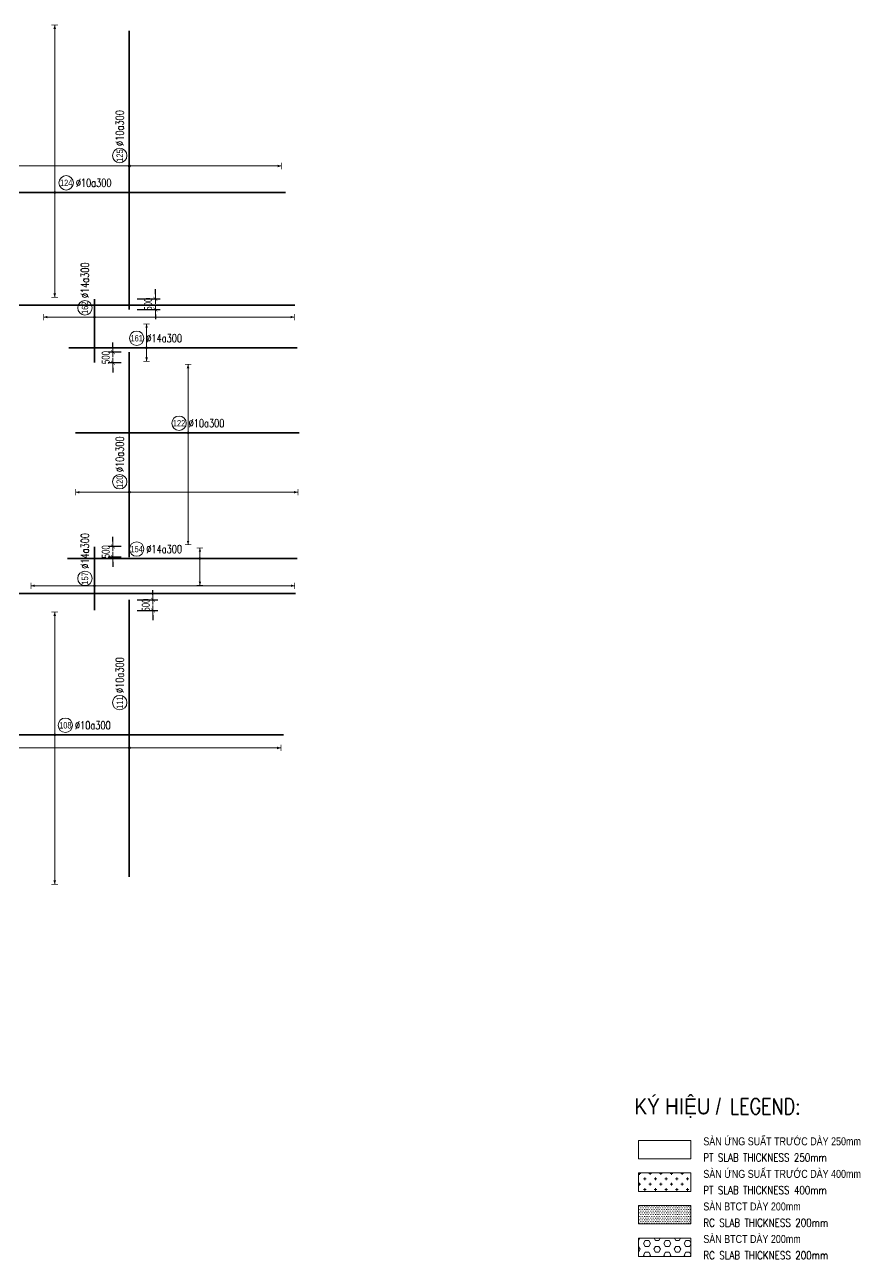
# Model space of a CAD drawing. Header units: millimetres. Extents: x -179076 to 493302, y -18667 to 80932.
# Drawn here: x 75686 to 114852, y 20291 to 78148 of the extents above; entities that cross this region are included whole.
import ezdxf
from ezdxf.enums import TextEntityAlignment as Align

# ---------------------------------------------------------------- set-up
doc = ezdxf.new("R2010")
doc.units = ezdxf.units.MM
doc.layers.get('0').update_dxf_attribs({"lineweight": 20})
doc.layers.get('Defpoints').update_dxf_attribs({"color": 151, "lineweight": 9})
for name, color, linetype, lineweight in [('$0$NDC_S_HATCH MATERIAL', 8, 'Continuous', 13), ('NDC_S_CONTINUOUS', 3, 'Continuous', 20), ('NDC_S_DIM', 1, 'Continuous', 15), ('NDC_S_ENG TEXT', 2, 'Continuous', 20), ('NDC_S_HATCH MATERIAL', 8, 'Continuous', 13), ('NDC_S_REBAR', 4, 'Continuous', 35), ('NDC_S_VN TEXT', 7, 'Continuous', 20)]:
    doc.layers.add(name, color=color, linetype=linetype, lineweight=lineweight)
doc.styles.add('ARIAL', font='arial.ttf', dxfattribs={"width": 0.8})
doc.styles.add('NDC_DIM', font='', dxfattribs={"width": 0.75})
doc.styles.add('NDC_EN TXT', font='romans.shx', dxfattribs={"width": 0.8})
doc.styles.add('NDC_VIE TXT', font='arial.ttf', dxfattribs={"width": 0.8})
doc.styles.get('NDC_DIM').set_extended_font_data('Dotum')
doc.dimstyles.new('NDC_dim_150', dxfattribs={"dimscale": 150, "dimtxt": 2.5, "dimasz": 1.5, "dimexe": 1.5, "dimexo": 2.5, "dimgap": 1, "dimtad": 1, "dimdec": 0, "dimzin": 0, "dimdsep": 46, "dimtxsty": 'NDC_DIM', "dimblk": 'DIMMARK', "dimcen": 0.09, "dimdle": 1.2, "dimclrd": 1, "dimclre": 1, "dimclrt": 3, "dimadec": 0, "dimazin": 0, "dimtfac": 1, "dimtdec": 0, "dimtix": 1, "dimtofl": 0, "dimtmove": 0, "dimatfit": 3, "dimfxl": 8, "dimfxlon": 1, "dimtolj": 1, "dimtzin": 0, "dimarcsym": 0})

# ---------------------------------------------------------------- blocks, each defined once
blk = doc.blocks.new('DIMMARK')
at = {"layer": 'NDC_S_DIM', "color": 1}
blk.add_line((-1.5, 0), (1, 0), dxfattribs=at)
at = {"layer": 'NDC_S_DIM', "color": 2, "const_width": 0.1}
blk.add_lwpolyline([(-0.42, -0.42), (0.42, 0.42)], dxfattribs=at)
blk = doc.blocks.new('*D767')
at = {"layer": 'Defpoints', "color": 0, "transparency": 16777216}
for p in [(80590, 65299), (80590, 64799), (81810, 64799)]:
    blk.add_point(p, dxfattribs=at)
at = {"layer": 'NDC_S_DIM', "color": 1, "lineweight": -2, "transparency": 16777216}
for p, q in [((81810, 65524), (81810, 65749)), ((80965, 65299), (82035, 65299)), ((80965, 64799), (82035, 64799)), ((81810, 64574), (81810, 64349))]:
    blk.add_line(p, q, dxfattribs=at)
at = {"layer": 'NDC_S_DIM', "color": 1, "lineweight": -2, "transparency": 16777216, "xscale": 225, "yscale": 225, "zscale": 225}
for p, rotation in [((81810, 65299), 270), ((81810, 64799), 90)]:
    blk.add_blockref('DIMMARK', p, dxfattribs=dict(at, rotation=rotation))
at = {"layer": 'NDC_S_DIM', "color": 3, "transparency": 16777216, "insert": (81472, 65049), "char_height": 375, "attachment_point": 5, "rotation": 90, "style": 'NDC_DIM'}
blk.add_mtext('\\A1;500', dxfattribs=at)
blk = doc.blocks.new('*D768')
at = {"layer": 'Defpoints', "color": 0, "transparency": 16777216}
for p in [(80590, 62799), (79825, 62299), (80590, 62299)]:
    blk.add_point(p, dxfattribs=at)
at = {"layer": 'NDC_S_DIM', "color": 1, "lineweight": -2, "transparency": 16777216}
for p, q in [((79825, 63024), (79825, 63249)), ((80215, 62799), (79600, 62799)), ((80215, 62299), (79600, 62299)), ((79825, 62074), (79825, 61849))]:
    blk.add_line(p, q, dxfattribs=at)
at = {"layer": 'NDC_S_DIM', "color": 1, "lineweight": -2, "transparency": 16777216, "xscale": 225, "yscale": 225, "zscale": 225}
for p, rotation in [((79825, 62799), 270), ((79825, 62299), 90)]:
    blk.add_blockref('DIMMARK', p, dxfattribs=dict(at, rotation=rotation))
at = {"layer": 'NDC_S_DIM', "color": 3, "transparency": 16777216, "insert": (79487, 62549), "char_height": 375, "attachment_point": 5, "rotation": 90, "style": 'NDC_DIM'}
blk.add_mtext('\\A1;500', dxfattribs=at)
blk = doc.blocks.new('*D769')
at = {"layer": 'Defpoints', "color": 0, "transparency": 16777216}
for p in [(79825, 53699), (80590, 53699), (80590, 53199)]:
    blk.add_point(p, dxfattribs=at)
at = {"layer": 'NDC_S_DIM', "color": 1, "lineweight": -2, "transparency": 16777216}
for p, q in [((79825, 53924), (79825, 54149)), ((80215, 53699), (79600, 53699)), ((80215, 53199), (79600, 53199)), ((79825, 52974), (79825, 52749))]:
    blk.add_line(p, q, dxfattribs=at)
at = {"layer": 'NDC_S_DIM', "color": 1, "lineweight": -2, "transparency": 16777216, "xscale": 225, "yscale": 225, "zscale": 225}
for p, rotation in [((79825, 53699), 270), ((79825, 53199), 90)]:
    blk.add_blockref('DIMMARK', p, dxfattribs=dict(at, rotation=rotation))
at = {"layer": 'NDC_S_DIM', "color": 3, "transparency": 16777216, "insert": (79487, 53449), "char_height": 375, "attachment_point": 5, "rotation": 90, "style": 'NDC_DIM'}
blk.add_mtext('\\A1;500', dxfattribs=at)
blk = doc.blocks.new('*D770')
at = {"layer": 'Defpoints', "color": 0, "transparency": 16777216}
for p in [(80590, 51199), (80590, 50699), (81700, 50699)]:
    blk.add_point(p, dxfattribs=at)
at = {"layer": 'NDC_S_DIM', "color": 1, "lineweight": -2, "transparency": 16777216}
for p, q in [((81700, 51424), (81700, 51649)), ((80965, 51199), (81925, 51199)), ((80965, 50699), (81925, 50699)), ((81700, 50474), (81700, 50249))]:
    blk.add_line(p, q, dxfattribs=at)
at = {"layer": 'NDC_S_DIM', "color": 1, "lineweight": -2, "transparency": 16777216, "xscale": 225, "yscale": 225, "zscale": 225}
for p, rotation in [((81700, 51199), 270), ((81700, 50699), 90)]:
    blk.add_blockref('DIMMARK', p, dxfattribs=dict(at, rotation=rotation))
at = {"layer": 'NDC_S_DIM', "color": 3, "transparency": 16777216, "insert": (81363, 50949), "char_height": 375, "attachment_point": 5, "rotation": 90, "style": 'NDC_DIM'}
blk.add_mtext('\\A1;500', dxfattribs=at)
blk = doc.blocks.new('*U751')
h = blk.add_hatch(color=6)
edge = h.paths.add_edge_path()
edge.add_arc((27.07, 0), 0.3, 0, 360)
at = {"layer": 'NDC_S_DIM', "color": 8}
for q in [(27.07, 1.49), (27.07, -4.84)]:
    blk.add_line((27.07, 0), q, dxfattribs=at)
for points in [[(26.07, 1.49, 0.2, 0.2, 0), (28.07, 1.49, 0, 0, 0)], [(26.07, -4.84, 0.2, 0.2, 0), (28.07, -4.84, 0, 0, 0)]]:
    blk.add_lwpolyline(points, format="xyseb", dxfattribs=at)
at = {"layer": 'NDC_S_DIM'}
blk.add_circle((35.24, 3), 2.25, dxfattribs=at)
at = {"layer": 'NDC_S_DIM', "color": 6}
blk.add_circle((27.07, 0), 0.3, dxfattribs=at)
at = {"layer": 'NDC_S_DIM', "color": 8}
for points in [[(26.67, 0.29), (27.07, 1.49), (27.47, 0.29)], [(26.67, -3.64), (27.07, -4.84), (27.47, -3.64)]]:
    blk.add_solid(points, dxfattribs=at)
at = {"layer": 'NDC_S_REBAR'}
for p, q in [((0, 0), (-107.67, 0)), ((-107.67, 0), (-107.67, 0)), ((0, 0), (281, 0)), ((281, 0), (281, 0)), ((281, 0), (281, 0)), ((-107.67, 0), (-107.67, 0))]:
    blk.add_line(p, q, dxfattribs=at)
at = {"layer": 'NDC_S_VN TEXT', "style": 'ARIAL', "width": 0.8}
blk.add_attdef('KHT', text='', height=2, dxfattribs=at).set_placement((35.24, 3), align=Align.MIDDLE_CENTER)
at = {"layer": 'NDC_S_VN TEXT', "color": 3, "style": 'NDC_EN TXT', "width": 0.75}
blk.add_attdef('DKT', (38.24, 1.75), '', height=2.5, dxfattribs=at)
blk = doc.blocks.new('*U755')
h = blk.add_hatch(color=6)
edge = h.paths.add_edge_path()
edge.add_arc((-3.55, 0), 0.3, 0, 360)
at = {"layer": 'NDC_S_DIM', "color": 8}
for q in [(-3.55, 52.31), (-3.55, -32.75)]:
    blk.add_line((-3.55, 0), q, dxfattribs=at)
for points in [[(-4.55, 52.31, 0.2, 0.2, 0), (-2.55, 52.31, 0, 0, 0)], [(-4.55, -32.75, 0.2, 0.2, 0), (-2.55, -32.75, 0, 0, 0)]]:
    blk.add_lwpolyline(points, format="xyseb", dxfattribs=at)
at = {"layer": 'NDC_S_DIM'}
blk.add_circle((0.04, 3), 2.25, dxfattribs=at)
at = {"layer": 'NDC_S_DIM', "color": 6}
blk.add_circle((-3.55, 0), 0.3, dxfattribs=at)
at = {"layer": 'NDC_S_DIM', "color": 8}
for points in [[(-3.95, 51.11), (-3.55, 52.31), (-3.15, 51.11)], [(-3.95, -31.55), (-3.55, -32.75), (-3.15, -31.55)]]:
    blk.add_solid(points, dxfattribs=at)
at = {"layer": 'NDC_S_REBAR'}
for p, q in [((0, 0), (-26.16, 0)), ((-26.16, 0), (-26.16, 0)), ((0, 0), (68.57, 0)), ((68.57, 0), (68.57, 0)), ((68.57, 0), (68.57, 0)), ((-26.16, 0), (-26.16, 0))]:
    blk.add_line(p, q, dxfattribs=at)
at = {"layer": 'NDC_S_VN TEXT', "style": 'ARIAL', "width": 0.8}
blk.add_attdef('KHT', text='', height=2, dxfattribs=at).set_placement((0.04, 3), align=Align.MIDDLE_CENTER)
at = {"layer": 'NDC_S_VN TEXT', "color": 3, "style": 'NDC_EN TXT', "width": 0.75}
blk.add_attdef('DKT', (3.04, 1.75), '', height=2.5, dxfattribs=at)
blk = doc.blocks.new('*U736')
h = blk.add_hatch(color=6)
edge = h.paths.add_edge_path()
edge.add_arc((-3.55, 0), 0.3, 0, 360)
at = {"layer": 'NDC_S_DIM', "color": 8}
for q in [(-3.55, 38.39), (-3.55, -46.66)]:
    blk.add_line((-3.55, 0), q, dxfattribs=at)
for points in [[(-4.55, 38.39, 0.2, 0.2, 0), (-2.55, 38.39, 0, 0, 0)], [(-4.55, -46.66, 0.2, 0.2, 0), (-2.55, -46.66, 0, 0, 0)]]:
    blk.add_lwpolyline(points, format="xyseb", dxfattribs=at)
at = {"layer": 'NDC_S_DIM'}
blk.add_circle((-0.22, 3), 2.25, dxfattribs=at)
at = {"layer": 'NDC_S_DIM', "color": 6}
blk.add_circle((-3.55, 0), 0.3, dxfattribs=at)
at = {"layer": 'NDC_S_DIM', "color": 8}
for points in [[(-3.95, 37.19), (-3.55, 38.39), (-3.15, 37.19)], [(-3.95, -45.46), (-3.55, -46.66), (-3.15, -45.46)]]:
    blk.add_solid(points, dxfattribs=at)
at = {"layer": 'NDC_S_REBAR'}
for p, q in [((0, 0), (-26.16, 0)), ((-26.16, 0), (-26.16, 0)), ((0, 0), (67.96, 0)), ((67.96, 0), (67.96, 0)), ((67.96, 0), (67.96, 0)), ((-26.16, 0), (-26.16, 0))]:
    blk.add_line(p, q, dxfattribs=at)
at = {"layer": 'NDC_S_VN TEXT', "style": 'ARIAL', "width": 0.8}
blk.add_attdef('KHT', text='', height=2, dxfattribs=at).set_placement((-0.22, 3), align=Align.MIDDLE_CENTER)
at = {"layer": 'NDC_S_VN TEXT', "color": 3, "style": 'NDC_EN TXT', "width": 0.75}
blk.add_attdef('DKT', (2.78, 1.75), '', height=2.5, dxfattribs=at)
blk = doc.blocks.new('*U734')
h = blk.add_hatch(color=6)
edge = h.paths.add_edge_path()
edge.add_arc((-5.66, 0), 0.3, 0, 360)
at = {"layer": 'NDC_S_DIM', "color": 8}
for q in [(-5.66, 42.1), (-5.66, -47.52)]:
    blk.add_line((-5.66, 0), q, dxfattribs=at)
for points in [[(-6.66, 42.1, 0.2, 0.2, 0), (-4.66, 42.1, 0, 0, 0)], [(-6.66, -47.52, 0.2, 0.2, 0), (-4.66, -47.52, 0, 0, 0)]]:
    blk.add_lwpolyline(points, format="xyseb", dxfattribs=at)
at = {"layer": 'NDC_S_DIM'}
blk.add_circle((-2.39, 3), 2.25, dxfattribs=at)
at = {"layer": 'NDC_S_DIM', "color": 6}
blk.add_circle((-5.66, 0), 0.3, dxfattribs=at)
at = {"layer": 'NDC_S_DIM', "color": 8}
for points in [[(-6.06, 40.9), (-5.66, 42.1), (-5.26, 40.9)], [(-6.06, -46.32), (-5.66, -47.52), (-5.26, -46.32)]]:
    blk.add_solid(points, dxfattribs=at)
at = {"layer": 'NDC_S_REBAR'}
for p, q in [((0, 0), (-50.5, 0)), ((-50.5, 0), (-50.5, 0)), ((0, 0), (36.54, 0)), ((36.54, 0), (36.54, 0)), ((36.54, 0), (36.54, 0)), ((-50.5, 0), (-50.5, 0))]:
    blk.add_line(p, q, dxfattribs=at)
at = {"layer": 'NDC_S_VN TEXT', "style": 'ARIAL', "width": 0.8}
blk.add_attdef('KHT', text='', height=2, dxfattribs=at).set_placement((-2.39, 3), align=Align.MIDDLE_CENTER)
at = {"layer": 'NDC_S_VN TEXT', "color": 3, "style": 'NDC_EN TXT', "width": 0.75}
blk.add_attdef('DKT', (0.61, 1.75), '', height=2.5, dxfattribs=at)
blk = doc.blocks.new('*U706')
h = blk.add_hatch(color=6)
edge = h.paths.add_edge_path()
edge.add_arc((-5.66, 0), 0.3, 0, 360)
at = {"layer": 'NDC_S_DIM', "color": 8}
for q in [(-5.66, 42.1), (-5.66, -47.35)]:
    blk.add_line((-5.66, 0), q, dxfattribs=at)
for points in [[(-6.66, 42.1, 0.2, 0.2, 0), (-4.66, 42.1, 0, 0, 0)], [(-6.66, -47.35, 0.2, 0.2, 0), (-4.66, -47.35, 0, 0, 0)]]:
    blk.add_lwpolyline(points, format="xyseb", dxfattribs=at)
at = {"layer": 'NDC_S_DIM'}
blk.add_circle((8.51, 3), 2.25, dxfattribs=at)
at = {"layer": 'NDC_S_DIM', "color": 6}
blk.add_circle((-5.66, 0), 0.3, dxfattribs=at)
at = {"layer": 'NDC_S_DIM', "color": 8}
for points in [[(-6.06, 40.9), (-5.66, 42.1), (-5.26, 40.9)], [(-6.06, -46.15), (-5.66, -47.35), (-5.26, -46.15)]]:
    blk.add_solid(points, dxfattribs=at)
at = {"layer": 'NDC_S_REBAR'}
for p, q in [((0, 0), (-45.89, 0)), ((-45.89, 0), (-45.89, 0)), ((0, 0), (40.64, 0)), ((40.64, 0), (40.64, 0)), ((40.64, 0), (40.64, 0)), ((-45.89, 0), (-45.89, 0))]:
    blk.add_line(p, q, dxfattribs=at)
at = {"layer": 'NDC_S_VN TEXT', "style": 'ARIAL', "width": 0.8}
blk.add_attdef('KHT', text='', height=2, dxfattribs=at).set_placement((8.51, 3), align=Align.MIDDLE_CENTER)
at = {"layer": 'NDC_S_VN TEXT', "color": 3, "style": 'NDC_EN TXT', "width": 0.75}
blk.add_attdef('DKT', (11.51, 1.75), '', height=2.5, dxfattribs=at)
blk = doc.blocks.new('*U694')
h = blk.add_hatch(color=6)
edge = h.paths.add_edge_path()
edge.add_arc((-1.02, 0), 0.3, 0, 360)
at = {"layer": 'NDC_S_DIM', "color": 8}
for q in [(-1.02, 15.91), (-1.02, -62.44)]:
    blk.add_line((-1.02, 0), q, dxfattribs=at)
for points in [[(-2.02, 15.91, 0.2, 0.2, 0), (-0.02, 15.91, 0, 0, 0)], [(-2.02, -62.44, 0.2, 0.2, 0), (-0.02, -62.44, 0, 0, 0)]]:
    blk.add_lwpolyline(points, format="xyseb", dxfattribs=at)
at = {"layer": 'NDC_S_DIM'}
blk.add_circle((1.87, 3), 2.25, dxfattribs=at)
at = {"layer": 'NDC_S_DIM', "color": 6}
blk.add_circle((-1.02, 0), 0.3, dxfattribs=at)
at = {"layer": 'NDC_S_DIM', "color": 8}
for points in [[(-1.42, 14.71), (-1.02, 15.91), (-0.62, 14.71)], [(-1.42, -61.24), (-1.02, -62.44), (-0.62, -61.24)]]:
    blk.add_solid(points, dxfattribs=at)
at = {"layer": 'NDC_S_REBAR'}
for p, q in [((0, 0), (-15.24, 0)), ((-15.24, 0), (-15.24, 0)), ((0, 0), (4.56, 0)), ((4.56, 0), (4.56, 0)), ((4.56, 0), (4.56, 0)), ((-15.24, 0), (-15.24, 0))]:
    blk.add_line(p, q, dxfattribs=at)
at = {"layer": 'NDC_S_VN TEXT', "style": 'ARIAL', "width": 0.8}
blk.add_attdef('KHT', text='', height=2, dxfattribs=at).set_placement((1.87, 3), align=Align.MIDDLE_CENTER)
at = {"layer": 'NDC_S_VN TEXT', "color": 3, "style": 'NDC_EN TXT', "width": 0.75}
blk.add_attdef('DKT', (4.87, 1.75), '', height=2.5, dxfattribs=at)
blk = doc.blocks.new('*U695')
h = blk.add_hatch(color=6)
edge = h.paths.add_edge_path()
edge.add_arc((-5.66, 0), 0.3, 0, 360)
at = {"layer": 'NDC_S_DIM', "color": 8}
for q in [(-5.66, 16.77), (-5.66, -52.67)]:
    blk.add_line((-5.66, 0), q, dxfattribs=at)
for points in [[(-6.66, 16.77, 0.2, 0.2, 0), (-4.66, 16.77, 0, 0, 0)], [(-6.66, -52.67, 0.2, 0.2, 0), (-4.66, -52.67, 0, 0, 0)]]:
    blk.add_lwpolyline(points, format="xyseb", dxfattribs=at)
at = {"layer": 'NDC_S_DIM'}
blk.add_circle((-2.39, 3), 2.25, dxfattribs=at)
at = {"layer": 'NDC_S_DIM', "color": 6}
blk.add_circle((-5.66, 0), 0.3, dxfattribs=at)
at = {"layer": 'NDC_S_DIM', "color": 8}
for points in [[(-6.06, 15.57), (-5.66, 16.77), (-5.26, 15.57)], [(-6.06, -51.47), (-5.66, -52.67), (-5.26, -51.47)]]:
    blk.add_solid(points, dxfattribs=at)
at = {"layer": 'NDC_S_REBAR'}
for p, q in [((0, 0), (-25.91, 0)), ((-25.91, 0), (-25.91, 0)), ((0, 0), (38.09, 0)), ((38.09, 0), (38.09, 0)), ((38.09, 0), (38.09, 0)), ((-25.91, 0), (-25.91, 0))]:
    blk.add_line(p, q, dxfattribs=at)
at = {"layer": 'NDC_S_VN TEXT', "style": 'ARIAL', "width": 0.8}
blk.add_attdef('KHT', text='', height=2, dxfattribs=at).set_placement((-2.39, 3), align=Align.MIDDLE_CENTER)
at = {"layer": 'NDC_S_VN TEXT', "color": 3, "style": 'NDC_EN TXT', "width": 0.75}
blk.add_attdef('DKT', (0.61, 1.75), '', height=2.5, dxfattribs=at)
blk = doc.blocks.new('*U696')
h = blk.add_hatch(color=6)
edge = h.paths.add_edge_path()
edge.add_arc((-7.62, 0), 0.3, 0, 360)
at = {"layer": 'NDC_S_DIM', "color": 8}
for q in [(-7.62, 19.9), (-7.62, -62.55)]:
    blk.add_line((-7.62, 0), q, dxfattribs=at)
for points in [[(-8.62, 19.9, 0.2, 0.2, 0), (-6.62, 19.9, 0, 0, 0)], [(-8.62, -62.55, 0.2, 0.2, 0), (-6.62, -62.55, 0, 0, 0)]]:
    blk.add_lwpolyline(points, format="xyseb", dxfattribs=at)
at = {"layer": 'NDC_S_DIM'}
blk.add_circle((-5.34, 3), 2.25, dxfattribs=at)
at = {"layer": 'NDC_S_DIM', "color": 6}
blk.add_circle((-7.62, 0), 0.3, dxfattribs=at)
at = {"layer": 'NDC_S_DIM', "color": 8}
for points in [[(-8.02, 18.7), (-7.62, 19.9), (-7.22, 18.7)], [(-8.02, -61.35), (-7.62, -62.55), (-7.22, -61.35)]]:
    blk.add_solid(points, dxfattribs=at)
at = {"layer": 'NDC_S_REBAR'}
for p, q in [((0, 0), (-15.24, 0)), ((-15.24, 0), (-15.24, 0)), ((0, 0), (4.56, 0)), ((4.56, 0), (4.56, 0)), ((4.56, 0), (4.56, 0)), ((-15.24, 0), (-15.24, 0))]:
    blk.add_line(p, q, dxfattribs=at)
at = {"layer": 'NDC_S_VN TEXT', "style": 'ARIAL', "width": 0.8}
blk.add_attdef('KHT', text='', height=2, dxfattribs=at).set_placement((-5.34, 3), align=Align.MIDDLE_CENTER)
at = {"layer": 'NDC_S_VN TEXT', "color": 3, "style": 'NDC_EN TXT', "width": 0.75}
blk.add_attdef('DKT', (-2.34, 1.75), '', height=2.5, dxfattribs=at)
blk = doc.blocks.new('*U697')
h = blk.add_hatch(color=6)
edge = h.paths.add_edge_path()
edge.add_arc((20.84, 0), 0.3, 0, 360)
at = {"layer": 'NDC_S_DIM', "color": 8}
for q in [(20.84, 7.48), (20.84, -4.19)]:
    blk.add_line((20.84, 0), q, dxfattribs=at)
for points in [[(19.84, 7.48, 0.2, 0.2, 0), (21.84, 7.48, 0, 0, 0)], [(19.84, -4.19, 0.2, 0.2, 0), (21.84, -4.19, 0, 0, 0)]]:
    blk.add_lwpolyline(points, format="xyseb", dxfattribs=at)
at = {"layer": 'NDC_S_DIM'}
blk.add_circle((17.74, 3), 2.25, dxfattribs=at)
at = {"layer": 'NDC_S_DIM', "color": 6}
blk.add_circle((20.84, 0), 0.3, dxfattribs=at)
at = {"layer": 'NDC_S_DIM', "color": 8}
for points in [[(20.44, 6.28), (20.84, 7.48), (21.24, 6.28)], [(20.44, -2.99), (20.84, -4.19), (21.24, -2.99)]]:
    blk.add_solid(points, dxfattribs=at)
at = {"layer": 'NDC_S_REBAR'}
for p, q in [((0, 0), (-3.37, 0)), ((-3.37, 0), (-3.37, 0)), ((0, 0), (67.85, 0)), ((67.85, 0), (67.85, 0)), ((67.85, 0), (67.85, 0)), ((-3.37, 0), (-3.48, 0))]:
    blk.add_line(p, q, dxfattribs=at)
at = {"layer": 'NDC_S_VN TEXT', "style": 'ARIAL', "width": 0.8}
blk.add_attdef('KHT', text='', height=2, dxfattribs=at).set_placement((17.74, 3), align=Align.MIDDLE_CENTER)
at = {"layer": 'NDC_S_VN TEXT', "color": 3, "style": 'NDC_EN TXT', "width": 0.75}
blk.add_attdef('DKT', (20.74, 1.75), '', height=2.5, dxfattribs=at)
blk = doc.blocks.new('*U686')
h = blk.add_hatch(color=6)
edge = h.paths.add_edge_path()
edge.add_arc((27.07, 0), 0.3, 0, 360)
at = {"layer": 'NDC_S_DIM', "color": 8}
for q in [(27.07, 1.53), (27.07, -4.8)]:
    blk.add_line((27.07, 0), q, dxfattribs=at)
for points in [[(26.07, 1.53, 0.2, 0.2, 0), (28.07, 1.53, 0, 0, 0)], [(26.07, -4.8, 0.2, 0.2, 0), (28.07, -4.8, 0, 0, 0)]]:
    blk.add_lwpolyline(points, format="xyseb", dxfattribs=at)
at = {"layer": 'NDC_S_DIM', "color": 6}
blk.add_circle((27.07, 0), 0.3, dxfattribs=at)
at = {"layer": 'NDC_S_DIM'}
blk.add_circle((35.24, -3.03), 2.25, dxfattribs=at)
at = {"layer": 'NDC_S_DIM', "color": 8}
for points in [[(26.67, 0.33), (27.07, 1.53), (27.47, 0.33)], [(26.67, -3.6), (27.07, -4.8), (27.47, -3.6)]]:
    blk.add_solid(points, dxfattribs=at)
at = {"layer": 'NDC_S_REBAR'}
for p, q in [((0, 0), (-107.86, 0)), ((-107.86, 0), (-107.86, 0)), ((0, 0), (281.19, 0)), ((281.19, 0), (281.19, 0)), ((281.19, 0), (281.19, 0)), ((-107.86, 0), (-107.86, 0))]:
    blk.add_line(p, q, dxfattribs=at)
at = {"layer": 'NDC_S_VN TEXT', "style": 'ARIAL', "width": 0.8}
blk.add_attdef('KHT', text='', height=2, dxfattribs=at).set_placement((35.24, -3.03), align=Align.MIDDLE_CENTER)
at = {"layer": 'NDC_S_VN TEXT', "color": 3, "style": 'NDC_EN TXT', "width": 0.75}
blk.add_attdef('DKT', (38.24, -4.28), '', height=2.5, dxfattribs=at)
blk = doc.blocks.new('*U687')
h = blk.add_hatch(color=6)
edge = h.paths.add_edge_path()
edge.add_arc((37.5, 0), 0.3, 0, 360)
at = {"layer": 'NDC_S_DIM', "color": 8}
for q in [(37.5, 3.33), (37.5, -8.34)]:
    blk.add_line((37.5, 0), q, dxfattribs=at)
for points in [[(36.5, 3.33, 0.2, 0.2, 0), (38.5, 3.33, 0, 0, 0)], [(36.5, -8.34, 0.2, 0.2, 0), (38.5, -8.34, 0, 0, 0)]]:
    blk.add_lwpolyline(points, format="xyseb", dxfattribs=at)
at = {"layer": 'NDC_S_DIM'}
blk.add_circle((17.74, 3), 2.25, dxfattribs=at)
at = {"layer": 'NDC_S_DIM', "color": 6}
blk.add_circle((37.5, 0), 0.3, dxfattribs=at)
at = {"layer": 'NDC_S_DIM', "color": 8}
for points in [[(37.1, 2.13), (37.5, 3.33), (37.9, 2.13)], [(37.1, -7.14), (37.5, -8.34), (37.9, -7.14)]]:
    blk.add_solid(points, dxfattribs=at)
at = {"layer": 'NDC_S_REBAR'}
for p, q in [((0, 0), (-3.27, 0)), ((-3.27, 0), (-3.27, 0)), ((0, 0), (67.89, 0)), ((67.89, 0), (67.89, 0)), ((67.89, 0), (67.89, 0)), ((-3.27, 0), (-3.84, 0))]:
    blk.add_line(p, q, dxfattribs=at)
at = {"layer": 'NDC_S_VN TEXT', "style": 'ARIAL', "width": 0.8}
blk.add_attdef('KHT', text='', height=2, dxfattribs=at).set_placement((17.74, 3), align=Align.MIDDLE_CENTER)
at = {"layer": 'NDC_S_VN TEXT', "color": 3, "style": 'NDC_EN TXT', "width": 0.75}
blk.add_attdef('DKT', (20.74, 1.75), '', height=2.5, dxfattribs=at)

msp = doc.modelspace()

# ---------------------------------------------------------------- hatches: boundary and pattern name
at = {"layer": '$0$NDC_S_HATCH MATERIAL'}
h = msp.add_hatch(dxfattribs=at)
h.set_pattern_fill('DOTS', color=256, scale=50)
h.paths.add_polyline_path([(104450.3, 22814), (104450.3, 21949.9), (106908.6, 21949.9), (106908.6, 22814)])
h = msp.add_hatch(dxfattribs=at)
h.set_pattern_fill('HEX', color=256, scale=50)
h.paths.add_polyline_path([(104450.3, 21288), (104450.3, 20423.9), (106908.6, 20423.9), (106908.6, 21288)])
h = msp.add_hatch(color=6)
edge = h.paths.add_edge_path()
edge.add_arc((83343.4, 59022.7), 45, 0, 360)
at = {"layer": 'NDC_S_HATCH MATERIAL', "ltscale": 500}
h = msp.add_hatch(dxfattribs=at)
h.set_pattern_fill('CROSS', color=256, scale=1000, pattern_type=2)
h.set_pattern_definition([(0, (-3067.03, 5309.89), (250, 250), [125, -375]), (90, (-3004.53, 5247.39), (-250, 250), [125, -375])])
h.paths.add_polyline_path([(104450.3, 24340), (104450.3, 23475.9), (106908.6, 23475.9), (106908.6, 24340)])

# ---------------------------------------------------------------- linework, layer by layer
at = {"layer": 'NDC_S_CONTINUOUS'}
for points in [[(104450.3, 25866), (106908.6, 25866), (106908.6, 25001.9), (104450.3, 25001.9)], [(104450.3, 24340), (106908.6, 24340), (106908.6, 23475.9), (104450.3, 23475.9)], [(104450.3, 22814), (106908.6, 22814), (106908.6, 21949.9), (104450.3, 21949.9)], [(104450.3, 21288), (106908.6, 21288), (106908.6, 20423.9), (104450.3, 20423.9)]]:
    msp.add_lwpolyline(points, close=True, dxfattribs=at)
at = {"layer": 'NDC_S_DIM', "color": 8}
for q in [(83343.4, 62225), (83343.4, 53775)]:
    msp.add_line((83343.4, 59022.7), q, dxfattribs=at)
for points in [[(83193.4, 62225, 30, 30, 0), (83493.4, 62225, 0, 0, 0)], [(83193.4, 53775, 30, 30, 0), (83493.4, 53775, 0, 0, 0)]]:
    msp.add_lwpolyline(points, format="xyseb", dxfattribs=at)
at = {"layer": 'NDC_S_DIM'}
msp.add_circle((82921.4, 59472.7), 337.5, dxfattribs=at)
at = {"layer": 'NDC_S_DIM', "color": 6}
msp.add_circle((83343.4, 59022.7), 45, dxfattribs=at)
at = {"layer": 'NDC_S_DIM', "color": 8}
for points in [[(83283.4, 62045), (83343.4, 62225), (83403.4, 62045)], [(83283.4, 53955), (83343.4, 53775), (83403.4, 53955)]]:
    msp.add_solid(points, dxfattribs=at)
at = {"layer": 'NDC_S_REBAR'}
for q in [(78068.9, 59022.7), (88555.5, 59022.7)]:
    msp.add_line((81322, 59022.7), q, dxfattribs=at)

# ---------------------------------------------------------------- block references
at = {"xscale": 150, "yscale": 150, "zscale": 150}
for name, p, values in [('*U755', (77625.1, 70286.3), {'KHT': '124', 'DKT': '%%C10a300'}), ('*U751', (46200.6, 65000.3), {'KHT': '144', 'DKT': '%%c14a300'}), ('*U697', (78274.9, 63002.7), {'KHT': '161', 'DKT': '%%c14a300'}), ('*U687', (78274.9, 53125.4), {'KHT': '154', 'DKT': '%%c14a300'}), ('*U686', (46200.6, 51494.3), {'KHT': '134', 'DKT': '%%c14a300'}), ('*U736', (77625.1, 44865.8), {'KHT': '108', 'DKT': '%%C10a300'})]:
    msp.add_blockref(name, p, dxfattribs=at).add_auto_attribs(values)
at = {"xscale": 150, "yscale": 150, "zscale": 150, "rotation": 90}
for name, p, values in [('*U734', (80590.6, 72374.9), {'KHT': '125', 'DKT': '%%C10a300'}), ('*U694', (78961.2, 64599.9), {'KHT': '162', 'DKT': '%%c14a300'}), ('*U695', (80590.6, 57085.7), {'KHT': '120', 'DKT': '%%C10a300'}), ('*U696', (78961.2, 52999.9), {'KHT': '157', 'DKT': '%%c14a300'}), ('*U706', (80590.6, 45103.6), {'KHT': '111', 'DKT': '%%C10a300'})]:
    msp.add_blockref(name, p, dxfattribs=at).add_auto_attribs(values)

# ---------------------------------------------------------------- texts
at = {"layer": 'NDC_S_ENG TEXT', "attachment_point": 1, "line_spacing_factor": 0.7, "style": 'NDC_EN TXT'}
for s, insert, char_height in [('LEGEND:', (108737.2, 27833.5), 750), ('PT SLAB THICKNESS 250mm', (107494.5, 25244.2), 375), ('PT SLAB THICKNESS 400mm', (107494.5, 23718.2), 375), ('RC SLAB THICKNESS 200mm', (107494.5, 22192.2), 375), ('RC SLAB THICKNESS 200mm', (107494.5, 20666.2), 375)]:
    msp.add_mtext_dynamic_manual_height_columns(s, width=11151.525, gutter_width=10, heights=[0], dxfattribs=dict(at, insert=insert, char_height=char_height))
at = {"layer": 'NDC_S_VN TEXT', "style": 'ARIAL', "width": 0.8}
msp.add_text('122', height=300, dxfattribs=at).set_placement((82921.4, 59472.7), align=Align.MIDDLE_CENTER)
at = {"layer": 'NDC_S_VN TEXT', "color": 3, "style": 'NDC_EN TXT', "width": 0.75}
msp.add_text('%%C10a300', height=375, dxfattribs=at).set_placement((83371.4, 59285.2))
at = {"layer": 'NDC_S_VN TEXT', "style": 'NDC_VIE TXT', "width": 0.85}
msp.add_text('KÝ HIỆU /', height=750, dxfattribs=at).set_placement((104265.2, 27833.5), align=Align.TOP_LEFT)
at = {"layer": 'NDC_S_VN TEXT', "char_height": 375, "attachment_point": 1, "style": 'NDC_VIE TXT'}
for s, insert in [('SÀN ỨNG SUẤT TRƯỚC DÀY 250mm', (107494.5, 26007.6)), ('SÀN ỨNG SUẤT TRƯỚC DÀY 400mm', (107494.5, 24481.6)), ('SÀN BTCT DÀY 200mm', (107494.5, 22955.6)), ('SÀN BTCT DÀY 200mm', (107494.5, 21429.6))]:
    msp.add_mtext_dynamic_manual_height_columns(s, width=8485.707, gutter_width=10, heights=[0], dxfattribs=dict(at, insert=insert))

# ---------------------------------------------------------------- dimensions: what is measured, and where the dimension line sits
at = {"layer": 'NDC_S_DIM'}
for base, p1, p2, picture, middle in [((81809.8, 64799.2), (80589.8, 65299.2), (80589.8, 64799.2), '*D767', (81472.3, 65049.2)), ((79824.8, 62299.2), (80589.8, 62799.2), (80589.8, 62299.2), '*D768', (79487.3, 62549.2)), ((79824.8, 53699.2), (80589.8, 53199.2), (80589.8, 53699.2), '*D769', (79487.3, 53449.2)), ((81700, 50699.2), (80589.8, 51199.2), (80589.8, 50699.2), '*D770', (81362.5, 50949.2))]:
    dim = msp.add_linear_dim(base=base, p1=p1, p2=p2, angle=90, dimstyle='NDC_dim_150', dxfattribs=at)
    dim.commit()
    dim.dimension.update_dxf_attribs({"geometry": picture, "text_midpoint": middle})

doc.saveas('drawing.dxf')
